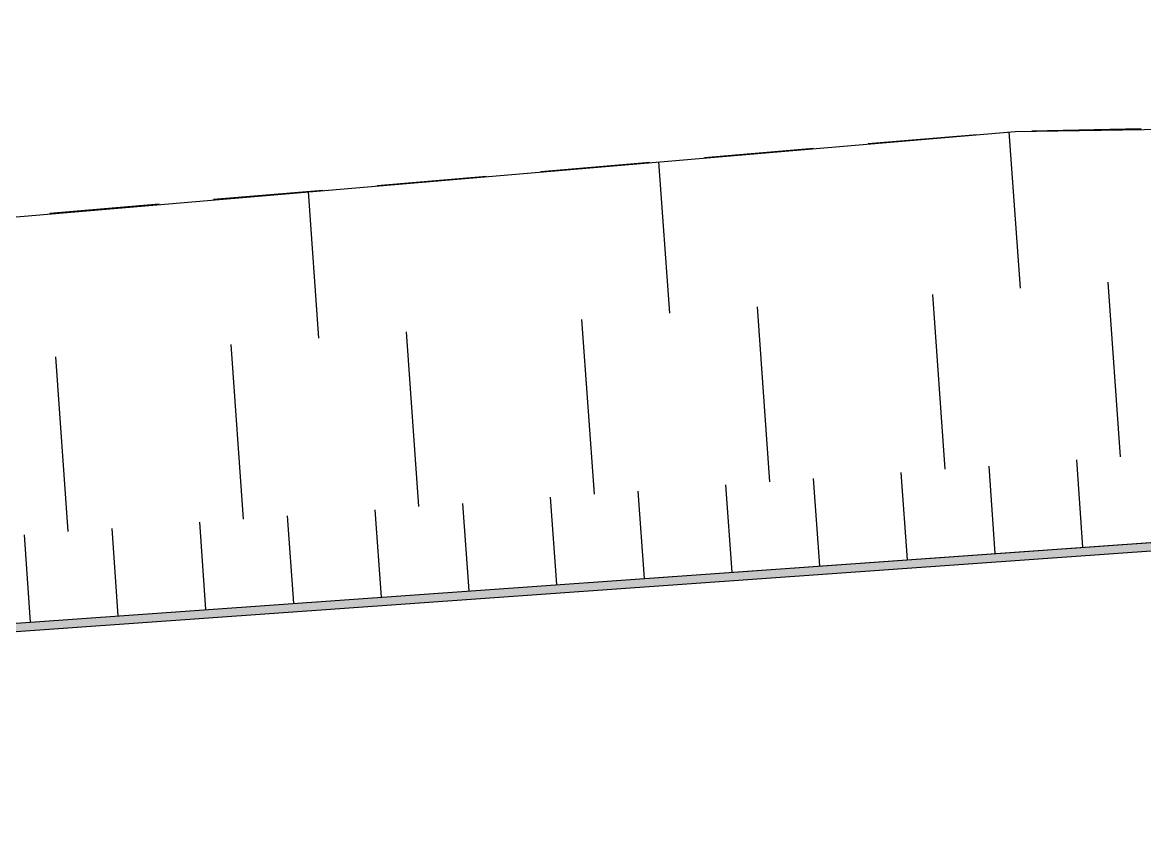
# Model space of a CAD drawing. Header units: metres. Extents: x 1851758 to 1852050, y 5187822 to 5188223.
# Drawn here: x 1851949.769 to 1851953.613, y 5187886.713 to 5187889.525 of the extents above; entities that cross this region are included whole.
import ezdxf

# ---------------------------------------------------------------- set-up
doc = ezdxf.new("R2010")
doc.units = ezdxf.units.M
doc.header["$LTSCALE"] = 2.5
doc.linetypes.add('L8', pattern=[0.225, 0.15, -0.075])
for name, color, linetype in [('PFM_VRD ET 2D', 7, 'CONTINUOUS'), ('PRO_VOI', 7, 'CONTINUOUS'), ('PRO_VOI_PLANCHETTES', 232, 'CONTINUOUS')]:
    doc.layers.add(name, color=color, linetype=linetype)
doc.layers.add('PRO_PAR_SURF', color=157, linetype='CONTINUOUS', lineweight=20)

msp = doc.modelspace()

# ---------------------------------------------------------------- hatches: boundary and pattern name
at = {"layer": 'PRO_VOI_PLANCHETTES'}
h = msp.add_hatch(color=256, dxfattribs=at)
h.dxf.hatch_style = 1
h.paths.add_polyline_path([(1851899.1364, 5187902.8628), (1851900.494, 5187883.9652), (1851977.1871, 5187889.4194), (1851978.221, 5187892.2356), (1851977.132, 5187910.471), (1851977.1619, 5187910.4732), (1851978.2513, 5187892.2311), (1851977.2085, 5187889.3908), (1851900.4662, 5187883.9331), (1851899.1065, 5187902.8607)])

# ---------------------------------------------------------------- linework, layer by layer
at = {"layer": 'PFM_VRD ET 2D', "flags": 128}
msp.add_lwpolyline([(1851922.7669, 5187885.5191), (1851936.1333, 5187887.5345), (1851939.0686, 5187887.9532), (1851939.2563, 5187887.9637), (1851953.17, 5187889.152), (1851953.7588, 5187889.1606), (1851956.6423, 5187889.1053), (1851969.1311, 5187889.4834)], dxfattribs=at)
at = {"layer": 'PRO_PAR_SURF', "flags": 128}
for points in [[(1851898.9931, 5187904.8577), (1851977.132, 5187910.471), (1851978.221, 5187892.2356), (1851977.1871, 5187889.4194), (1851900.494, 5187883.9652)], [(1851977.132, 5187910.471), (1851898.9931, 5187904.8577), (1851900.494, 5187883.9652), (1851977.1871, 5187889.4194), (1851978.221, 5187892.2356)]]:
    msp.add_lwpolyline(points, close=True, dxfattribs=at)
at = {"layer": 'PRO_VOI', "color": 32}
for p, q in [((1851953.1875, 5187888.6149, 297.2628), (1851953.1494, 5187889.1503, 297.2628)), ((1851951.9861, 5187888.5294, 297.2628), (1851951.9492, 5187889.0483, 297.2628)), ((1851950.7846, 5187888.444, 297.2628), (1851950.7489, 5187888.9462, 297.2628)), ((1851953.5304, 5187888.0377, 297.2628), (1851953.4879, 5187888.6362, 297.2628)), ((1851952.9297, 5187887.995, 297.2628), (1851952.8871, 5187888.5935, 297.2628)), ((1851952.329, 5187887.9523, 297.2628), (1851952.2864, 5187888.5508, 297.2628)), ((1851951.7283, 5187887.9096, 297.2628), (1851951.6857, 5187888.5081, 297.2628)), ((1851951.1275, 5187887.8668, 297.2628), (1851951.085, 5187888.4653, 297.2628)), ((1851950.5268, 5187887.8241, 297.2628), (1851950.4843, 5187888.4226, 297.2628)), ((1851949.9261, 5187887.7814, 297.2628), (1851949.8835, 5187888.3799, 297.2628)), ((1851953.1012, 5187887.7064, 297.2628), (1851953.0799, 5187888.0057, 297.2628)), ((1851953.4015, 5187887.7278, 297.2628), (1851953.3802, 5187888.0271, 297.2628)), ((1851952.5004, 5187887.6637, 297.2628), (1851952.4792, 5187887.963, 297.2628)), ((1851952.8008, 5187887.6851, 297.2628), (1851952.7795, 5187887.9843, 297.2628)), ((1851952.2001, 5187887.6424, 297.2628), (1851952.1788, 5187887.9416, 297.2628)), ((1851951.5994, 5187887.5996, 297.2628), (1851951.5781, 5187887.8989, 297.2628)), ((1851951.8997, 5187887.621, 297.2628), (1851951.8784, 5187887.9202, 297.2628)), ((1851950.9986, 5187887.5569, 297.2628), (1851950.9774, 5187887.8562, 297.2628)), ((1851951.299, 5187887.5783, 297.2628), (1851951.2777, 5187887.8775, 297.2628)), ((1851950.3979, 5187887.5142, 297.2628), (1851950.3766, 5187887.8134, 297.2628)), ((1851950.6983, 5187887.5356, 297.2628), (1851950.677, 5187887.8348, 297.2628)), ((1851949.7972, 5187887.4715, 297.2628), (1851949.7759, 5187887.7707, 297.2628)), ((1851950.0976, 5187887.4928, 297.2628), (1851950.0763, 5187887.7921, 297.2628))]:
    msp.add_line(p, q, dxfattribs=at)
at = {"layer": 'PRO_VOI', "flags": 128}
msp.add_lwpolyline([(1851900.327, 5187886.29), (1851900.494, 5187883.9652), (1851977.1871, 5187889.4194), (1851978.0774, 5187891.8445)], dxfattribs=at)
at = {"layer": 'PRO_VOI', "color": 34, "linetype": 'L8', "elevation": 297.2628, "flags": 128}
msp.add_lwpolyline([(1851973.826, 5187889.1803), (1851971.3652, 5187889.5105), (1851969.1311, 5187889.4834), (1851953.17, 5187889.152), (1851939.0686, 5187887.9532), (1851922.7647, 5187885.549)], dxfattribs=at)
at = {"layer": 'PRO_VOI_PLANCHETTES', "flags": 128}
msp.add_lwpolyline([(1851899.1364, 5187902.8628), (1851900.494, 5187883.9652), (1851977.1871, 5187889.4194), (1851978.221, 5187892.2356), (1851977.132, 5187910.471), (1851977.1619, 5187910.4732), (1851978.2513, 5187892.2311), (1851977.2085, 5187889.3908), (1851900.4662, 5187883.9331), (1851899.1065, 5187902.8607)], close=True, dxfattribs=at)

doc.saveas('drawing.dxf')
